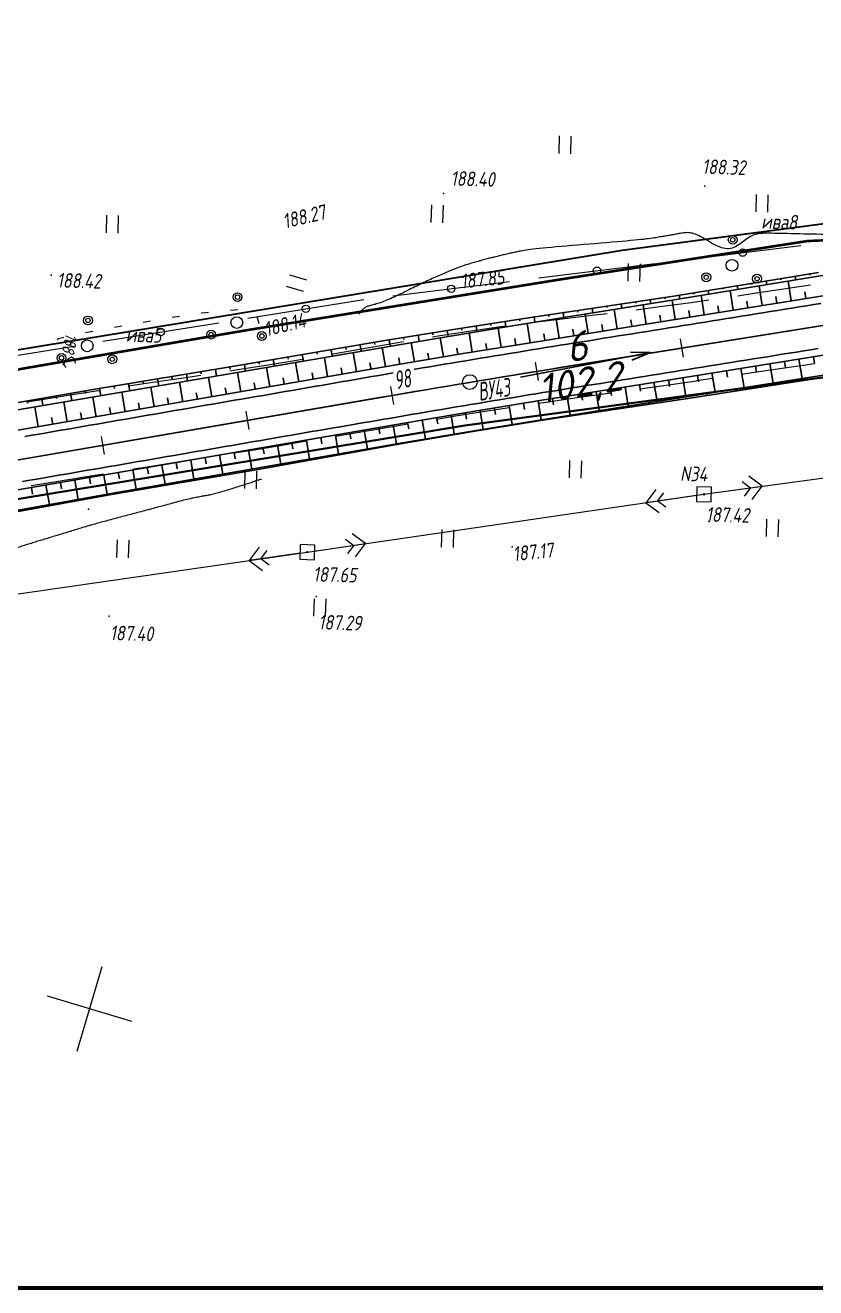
# Paper-space layout 'Лист2' of a CAD drawing. Header units: millimetres. Extents: x -640 to 409, y -3 to 287.
# Drawn here: x 6.8 to 114.5, y 0.9 to 173 of the extents above; entities that cross this region are included whole.
import ezdxf

# ---------------------------------------------------------------- set-up
doc = ezdxf.new("R2010")
doc.units = ezdxf.units.MM
doc.linetypes.add('CONTI', pattern=[0])
for name, color, linetype, lineweight in [('10', 1, 'Continuous', 35), ('КОПИЯ_ОСЬ_13_ОТКОСЫ', 7, 'Continuous', 30), ('КОПИЯ_ОСЬ_ГРАНИЦЫ_ПОЛОС', 7, 'Continuous', 30), ('ОСЬ_ВЕРХ_ПОКРЫТИЯ_ГРАНИЦЫ_ПОЛОС', 7, 'Continuous', 30), ('ОСЬ_ВЕРХ_ПОКРЫТИЯ_ОСЬ', 1, 'Continuous', 30), ('Уклоны ПЧ', 5, 'Continuous', 30)]:
    doc.layers.add(name, color=color, linetype=linetype, lineweight=lineweight)
for name, color, linetype in [('_Оформление', 7, 'Continuous'), ('_Ростелеком', 6, 'Continuous'), ('GOR_BDEFAULT', 212, 'CONTI'), ('NAD_MDEFAULT', 7, 'CONTI'), ('PI_OTDEFAULT', 172, 'CONTI'), ('PI_TTDEFAULT', 5, 'CONTI'), ('PLN_O', 7, 'CONTI'), ('SETKR', 2, 'CONTI'), ('SIT_LDEFAULT', 7, 'CONTI'), ('USLZNDEFAULT', 7, 'CONTI'), ('ZAPSKDEFAULT', 7, 'CONTI'), ('КОПИЯ_ОСЬ_ТАНГЕНСЫ', 1, 'Continuous'), ('ОСЬ_ВЕРХ_ПОКРЫТИЯ_ПИКЕТЫ', 1, 'Continuous')]:
    doc.layers.add(name, color=color, linetype=linetype)
doc.styles.add('eskd', font='isocpeur.ttf', dxfattribs={"width": 1.2, "height": 2})
doc.styles.add('SHRFT', font='isocpeui.ttf')
doc.styles.get("Standard").update_dxf_attribs({"font": 'isocpeui.ttf'})
doc.styles.add('ГОСТ', font='isocpeur.ttf', dxfattribs={"height": 4})
doc.linetypes.add('Связь', pattern='A,12.5,[130,ltypeshp.shx,S=1,R=-30,X=0,Y=0.9],1,[130,ltypeshp.shx,S=1,R=-30,X=0,Y=0.9],1,[130,ltypeshp.shx,S=1,R=-30,X=0,Y=0.9],4.5', length=19)

# ---------------------------------------------------------------- blocks, each defined once
blk = doc.blocks.new('BL_333')
at = {"color": 0}
for p, q in [((0, -6), (0, 6)), ((-6, 0), (6, 0))]:
    blk.add_line(p, q, dxfattribs=at)
blk = doc.blocks.new('BL_2011')
at = {"color": 0}
for p, q in [((0, 0), (0, 2.4)), ((1.6, 0), (1.6, 2.4))]:
    blk.add_line(p, q, dxfattribs=at)
blk = doc.blocks.new('BL_27')
at = {"color": 0}
for p, q in [((1, 1), (-1, 1)), ((-1, 1), (-1, -1)), ((1, -1), (1, 1)), ((-1, -1), (1, -1))]:
    blk.add_line(p, q, dxfattribs=at)
blk.add_circle((0, 0), 0.1, dxfattribs=at)
blk = doc.blocks.new('BL_2009')
at = {"color": 0}
for centre, radius in [((0, 3.46), 0.6), ((0, 3.46), 0.3), ((0, 0), 0.8), ((-3.46, -1.74), 0.6), ((-3.46, -1.74), 0.3), ((3.46, -1.74), 0.6), ((3.46, -1.74), 0.3)]:
    blk.add_circle(centre, radius, dxfattribs=at)
blk = doc.blocks.new('Стрелка')
at = {"layer": 'Уклоны ПЧ', "ltscale": 2}
for points in [[(-0.02, -0.05), (-0.02, 17.97)], [(-0.02, -0.05), (-0.58, 2.62)], [(-0.02, -0.05), (0.53, 2.62)]]:
    blk.add_lwpolyline(points, dxfattribs=at)

psp = doc.layouts.new('Лист2')

# ---------------------------------------------------------------- linework, layer by layer
at = {"layer": '10'}
for points in [[(155.76, 141.34), (141.62, 139.09), (140.47, 149.17), (88.15, 142.24), (-26.82, 123.3), (-26.31, 113.57), (-97.37, 100.2), (-188.74, 82.9), (-234.81, 79.09), (-245.24, 79.44), (-320.53, 81.96), (-435.81, 101.08), (-493.52, 115.13), (-570.05, 134.4), (-567.93, 143.52), (-601.29, 151.53)], [(371.94, 152.68), (354.49, 145.52), (316.18, 140.56), (226.25, 130.69), (227.73, 141.12), (141.49, 128.43), (141.49, 128.43), (66.75, 118.43), (-0.41, 107.37), (-16.93, 104.65), (-86.02, 91.65), (-95.42, 89.88), (-95.64, 79.6), (-176.45, 63.92), (-224.96, 59.06)], [(-224.96, 59.06), (-176.45, 63.92), (-95.64, 79.6), (-95.42, 89.88), (-86.02, 91.65), (-16.93, 104.65), (-0.41, 107.37), (66.75, 118.43), (141.49, 128.43), (141.49, 128.43), (227.73, 141.12), (226.25, 130.69), (316.18, 140.56), (354.49, 145.52), (371.94, 152.68)]]:
    psp.add_lwpolyline(points, dxfattribs=at)
at = {"layer": '_Оформление', "lineweight": 70, "ltscale": 200}
psp.add_lwpolyline([(409.22, 286.78), (-640.2, 286.78), (-640.2, 0.9), (409.22, 0.9)], close=True, dxfattribs=at)
at = {"layer": '_Ростелеком', "color": 5, "linetype": 'Связь', "const_width": 0.35}
psp.add_lwpolyline([(369.28, 169.92), (338.94, 166.14), (290.1, 162.97), (280.18, 163.14), (237.61, 160.6), (219.46, 158.27), (206.58, 155.84), (169.28, 149.45), (141.02, 144.7), (113.41, 143.55), (79.64, 138.3), (36.73, 131.35), (6.2, 126.11), (-26.49, 116.96), (-59.17, 111.21), (-94.25, 104.98), (-124.45, 99.76), (-157.41, 93.63), (-184.06, 88.92), (-239.6, 82.61)], dxfattribs=at)
at = {"layer": 'GOR_BDEFAULT', "color": 212, "elevation": 188, "flags": 128}
for points in [[(133.48, 148.3), (133.03, 148.01), (132.61, 147.75), (132.26, 147.52), (131.95, 147.32), (131.66, 147.14), (131.42, 147), (131.22, 146.87), (131.04, 146.76), (130.88, 146.66), (130.75, 146.59), (130.63, 146.52), (130.53, 146.47), (130.45, 146.42), (130.36, 146.37), (130.27, 146.34), (130.2, 146.29), (130.11, 146.25), (130.04, 146.2), (129.95, 146.16), (129.86, 146.11), (129.78, 146.08), (129.69, 146.03), (129.62, 145.99), (129.53, 145.94), (129.43, 145.9), (129.35, 145.86), (129.26, 145.81), (129.18, 145.76), (129.09, 145.72), (128.99, 145.67), (128.91, 145.63), (128.81, 145.59), (128.72, 145.54), (128.63, 145.49), (128.53, 145.45), (128.43, 145.4), (128.34, 145.36), (128.25, 145.31), (128.15, 145.27), (128.04, 145.22), (127.95, 145.17), (127.85, 145.13), (127.75, 145.07), (127.64, 145.03), (127.55, 144.99), (127.44, 144.94), (127.33, 144.9), (127.23, 144.84), (127.13, 144.8), (127.02, 144.75), (126.9, 144.71), (126.79, 144.67), (126.69, 144.62), (126.57, 144.58), (126.45, 144.54), (126.34, 144.51), (126.22, 144.47), (126.1, 144.45), (125.98, 144.41), (125.85, 144.39), (125.73, 144.37), (125.6, 144.35), (125.47, 144.33), (125.34, 144.32), (125.21, 144.31), (125.08, 144.29), (124.94, 144.29), (124.8, 144.28), (124.66, 144.28), (124.53, 144.28), (124.39, 144.27), (124.24, 144.27), (124.1, 144.27), (123.95, 144.27), (123.81, 144.28), (123.66, 144.28), (123.52, 144.28), (123.36, 144.28), (123.21, 144.28), (123.06, 144.28), (122.91, 144.28), (122.76, 144.29), (122.6, 144.29), (122.45, 144.3), (122.29, 144.29), (122.13, 144.29), (121.98, 144.3), (121.82, 144.3), (121.67, 144.31), (121.51, 144.31), (121.35, 144.31), (121.19, 144.31), (121.03, 144.32), (120.85, 144.32), (120.66, 144.34), (120.46, 144.33), (120.26, 144.34), (120.03, 144.35), (119.78, 144.35), (119.51, 144.36), (119.22, 144.37), (118.89, 144.37), (118.55, 144.38), (118.17, 144.39), (117.74, 144.4), (117.3, 144.41), (116.81, 144.42), (116.3, 144.44), (115.76, 144.45), (115.21, 144.46), (114.64, 144.47), (114.07, 144.48), (113.49, 144.5), (112.92, 144.5), (112.34, 144.52), (111.79, 144.53), (111.24, 144.54), (110.71, 144.56), (110.22, 144.57), (109.75, 144.58), (109.31, 144.59), (108.91, 144.59), (108.53, 144.6), (108.18, 144.6), (107.86, 144.6), (107.56, 144.6), (107.29, 144.57), (107.03, 144.56), (106.78, 144.53), (106.55, 144.49), (106.34, 144.44), (106.13, 144.38), (105.93, 144.3), (105.74, 144.21), (105.55, 144.11), (105.36, 143.99), (105.17, 143.87), (104.98, 143.73), (104.79, 143.59), (104.6, 143.43), (104.4, 143.3), (104.21, 143.14), (104, 143.01), (103.8, 142.88), (103.59, 142.76), (103.38, 142.66), (103.15, 142.58), (102.93, 142.52), (102.7, 142.49), (102.46, 142.49), (102.2, 142.51), (101.95, 142.56), (101.69, 142.64), (101.43, 142.74), (101.15, 142.86), (100.89, 142.99), (100.62, 143.13), (100.34, 143.28), (100.07, 143.44), (99.81, 143.6), (99.55, 143.75), (99.29, 143.91), (99.04, 144.05), (98.8, 144.18), (98.56, 144.3), (98.34, 144.4), (98.14, 144.48), (97.94, 144.54), (97.75, 144.6), (97.56, 144.63), (97.38, 144.66), (97.21, 144.68), (97.03, 144.69), (96.87, 144.68), (96.7, 144.67), (96.55, 144.65), (96.39, 144.64), (96.24, 144.61), (96.08, 144.58), (95.93, 144.56), (95.77, 144.53), (95.62, 144.5), (95.47, 144.48), (95.3, 144.44), (95.14, 144.41), (94.98, 144.39), (94.83, 144.36), (94.66, 144.33), (94.5, 144.3), (94.33, 144.27), (94.17, 144.25), (93.99, 144.22), (93.82, 144.18), (93.65, 144.16), (93.48, 144.13), (93.31, 144.1), (93.13, 144.06), (92.94, 144.04), (92.75, 144), (92.53, 143.97), (92.3, 143.94), (92.04, 143.9), (91.76, 143.87), (91.44, 143.83), (91.1, 143.78), (90.72, 143.74), (90.3, 143.7), (89.83, 143.65), (89.32, 143.6), (88.75, 143.55), (88.13, 143.5), (87.47, 143.44), (86.77, 143.38), (86.03, 143.32), (85.27, 143.25), (84.49, 143.18), (83.7, 143.13), (82.91, 143.06), (82.13, 142.99), (81.35, 142.93), (80.6, 142.86), (79.87, 142.81), (79.17, 142.74), (78.53, 142.69), (77.92, 142.63), (77.38, 142.58), (76.89, 142.53), (76.44, 142.47), (76.04, 142.43), (75.69, 142.39), (75.36, 142.35), (75.08, 142.31), (74.82, 142.27), (74.59, 142.23), (74.38, 142.19), (74.19, 142.15), (74.01, 142.12), (73.85, 142.09), (73.7, 142.05), (73.54, 142.01), (73.39, 141.99), (73.23, 141.95), (73.07, 141.91), (72.91, 141.88), (72.76, 141.84), (72.59, 141.8), (72.43, 141.77), (72.27, 141.72), (72.11, 141.69), (71.95, 141.65), (71.78, 141.61), (71.62, 141.57), (71.45, 141.53), (71.29, 141.49), (71.13, 141.45), (70.96, 141.4), (70.79, 141.37), (70.62, 141.33), (70.45, 141.28), (70.28, 141.24), (70.1, 141.2), (69.93, 141.16), (69.77, 141.11), (69.59, 141.06), (69.41, 141.02), (69.24, 140.98), (69.06, 140.93), (68.89, 140.87), (68.71, 140.83), (68.54, 140.78), (68.36, 140.73), (68.18, 140.68), (68, 140.63), (67.82, 140.58), (67.64, 140.52), (67.45, 140.47), (67.27, 140.41), (67.09, 140.36), (66.9, 140.3), (66.72, 140.24), (66.53, 140.18), (66.35, 140.11), (66.16, 140.05), (65.96, 139.98), (65.78, 139.91), (65.59, 139.84), (65.39, 139.77), (65.2, 139.69), (65, 139.61), (64.8, 139.53), (64.61, 139.45), (64.41, 139.37), (64.2, 139.28), (64, 139.19), (63.79, 139.1), (63.58, 139.01), (63.37, 138.92), (63.16, 138.82), (62.95, 138.73), (62.73, 138.63), (62.51, 138.52), (62.29, 138.43), (62.07, 138.32), (61.84, 138.21), (61.61, 138.11), (61.38, 138), (61.15, 137.89), (60.91, 137.77), (60.67, 137.66), (60.43, 137.54), (60.18, 137.42), (59.94, 137.31), (59.69, 137.19), (59.44, 137.06), (59.18, 136.93), (58.93, 136.81), (58.66, 136.68), (58.4, 136.55), (58.13, 136.42), (57.87, 136.29), (57.61, 136.17), (57.35, 136.05), (57.1, 135.92), (56.84, 135.8), (56.59, 135.69), (56.35, 135.58), (56.11, 135.48), (55.88, 135.39), (55.66, 135.3), (55.45, 135.21), (55.24, 135.14), (55.04, 135.08), (54.85, 135.02), (54.67, 134.97), (54.51, 134.92), (54.34, 134.88), (54.2, 134.84), (54.05, 134.8), (53.9, 134.77), (53.78, 134.72), (53.65, 134.69), (53.53, 134.65), (53.42, 134.61), (53.31, 134.57), (53.21, 134.51), (53.12, 134.46), (53.03, 134.4), (52.95, 134.34), (52.87, 134.27), (52.8, 134.21), (52.73, 134.13), (52.67, 134.07), (52.61, 134), (52.56, 133.93), (52.51, 133.87), (52.47, 133.8), (52.43, 133.73), (52.39, 133.67), (52.35, 133.62), (52.33, 133.58)], [(13.1, 127.7), (13.03, 127.68), (12.96, 127.65), (12.87, 127.6), (12.79, 127.54), (12.71, 127.47), (12.62, 127.4), (12.53, 127.31), (12.44, 127.22), (12.36, 127.13), (12.28, 127.04), (12.2, 126.95), (12.13, 126.86), (12.05, 126.77), (12, 126.69), (11.93, 126.62)], [(13.1, 127.7), (13.03, 127.68), (12.96, 127.65), (12.87, 127.6), (12.79, 127.54), (12.71, 127.47), (12.62, 127.4), (12.53, 127.31), (12.44, 127.22), (12.36, 127.13), (12.28, 127.04), (12.2, 126.95), (12.13, 126.86), (12.05, 126.77), (12, 126.69), (11.93, 126.62)], [(13.7, 126.92), (13.69, 126.97), (13.66, 127.04), (13.64, 127.11), (13.61, 127.18), (13.59, 127.25), (13.55, 127.34), (13.52, 127.4), (13.49, 127.47), (13.45, 127.54), (13.4, 127.58), (13.35, 127.63), (13.3, 127.66), (13.23, 127.69), (13.17, 127.7), (13.1, 127.7)], [(39.02, 111.09), (38.04, 110.76), (37.9, 110.71), (37.76, 110.66), (37.6, 110.61), (37.43, 110.55), (37.25, 110.5), (37.07, 110.44), (36.87, 110.38), (36.68, 110.32), (36.48, 110.25), (36.27, 110.19), (36.06, 110.13), (35.85, 110.06), (35.64, 109.99), (35.42, 109.93), (35.21, 109.86), (35, 109.79), (34.79, 109.73), (34.58, 109.66), (34.37, 109.59), (34.17, 109.53), (33.96, 109.48), (33.77, 109.41), (33.56, 109.36), (33.37, 109.3), (33.17, 109.24), (32.99, 109.19), (32.8, 109.14), (32.62, 109.09), (32.44, 109.04), (32.27, 109), (32.1, 108.97), (31.93, 108.93), (31.77, 108.9), (31.6, 108.87), (31.45, 108.84), (31.28, 108.81), (31.12, 108.78), (30.95, 108.76), (30.79, 108.73), (30.62, 108.7), (30.46, 108.66), (30.28, 108.63), (30.09, 108.61), (29.92, 108.56), (29.71, 108.52), (29.52, 108.49), (29.31, 108.43), (29.1, 108.38), (28.88, 108.33), (28.65, 108.27), (28.42, 108.22), (28.19, 108.15), (27.95, 108.1), (27.71, 108.03), (27.46, 107.97), (27.21, 107.9), (26.97, 107.83), (26.72, 107.76), (26.48, 107.7), (26.22, 107.63), (25.99, 107.56), (25.74, 107.5), (25.49, 107.43), (25.25, 107.37), (25, 107.31), (24.76, 107.24), (24.52, 107.18), (24.27, 107.1), (24.04, 107.04), (23.8, 106.98), (23.56, 106.92), (23.32, 106.86), (23.08, 106.79), (22.86, 106.72), (22.62, 106.66), (22.38, 106.6), (22.15, 106.54), (21.91, 106.47), (21.68, 106.42), (21.45, 106.35), (21.22, 106.29), (20.99, 106.23), (20.76, 106.17), (20.53, 106.11), (20.31, 106.04), (20.08, 105.99), (19.85, 105.93), (19.63, 105.87), (19.4, 105.81), (19.17, 105.74), (18.95, 105.69), (18.73, 105.63), (18.5, 105.57), (18.29, 105.51), (18.06, 105.45), (17.85, 105.39), (17.62, 105.34), (17.41, 105.28), (17.19, 105.22), (16.97, 105.16), (16.75, 105.1), (16.54, 105.04), (16.32, 104.98), (16.11, 104.91), (15.89, 104.85), (15.69, 104.79), (15.47, 104.73), (15.26, 104.68), (15.05, 104.61), (14.84, 104.55), (14.64, 104.49), (14.43, 104.42), (14.22, 104.36), (14.01, 104.3), (13.81, 104.23), (13.6, 104.17), (13.4, 104.11), (13.2, 104.05), (12.99, 103.98), (12.8, 103.92), (12.59, 103.86), (12.4, 103.8), (12.19, 103.74), (11.99, 103.68), (11.8, 103.62), (11.6, 103.55), (11.41, 103.5), (11.21, 103.44), (11.02, 103.38), (10.82, 103.32), (10.63, 103.26), (10.43, 103.2), (10.24, 103.15), (10.05, 103.09), (9.86, 103.03), (9.68, 102.97), (9.48, 102.91), (9.3, 102.85), (9.11, 102.79), (8.93, 102.74), (8.74, 102.69), (8.55, 102.63), (8.37, 102.58), (8.18, 102.52), (8, 102.46), (7.83, 102.4), (7.64, 102.34), (7.46, 102.29), (7.28, 102.24), (7.1, 102.18), (6.92, 102.13), (6.75, 102.07), (6.56, 102.02), (6.37, 101.95), (6.18, 101.88), (5.97, 101.81), (5.76, 101.73), (5.52, 101.64), (5.28, 101.53), (5.02, 101.41), (4.74, 101.29), (4.45, 101.15), (4.13, 100.98), (3.78, 100.8), (3.41, 100.6), (3, 100.38), (2.57, 100.15), (2.13, 99.89), (1.67, 99.63), (1.19, 99.35), (0.7, 99.07), (0.2, 98.79), (-0.3, 98.51), (-0.8, 98.23), (-1.3, 97.96), (-1.8, 97.7), (-2.28, 97.44), (-2.76, 97.21), (-3.21, 97), (-3.64, 96.79), (-4.05, 96.62), (-4.44, 96.48), (-4.81, 96.35), (-5.15, 96.24), (-5.47, 96.15), (-5.78, 96.07), (-6.07, 96.01), (-6.33, 95.97), (-6.58, 95.93), (-6.82, 95.89), (-7.04, 95.88), (-7.24, 95.85), (-7.43, 95.84), (-7.61, 95.83), (-7.77, 95.81), (-7.93, 95.8), (-8.07, 95.79), (-8.21, 95.76), (-8.33, 95.75), (-8.44, 95.73), (-8.56, 95.71), (-8.66, 95.69), (-8.76, 95.67), (-8.84, 95.64), (-8.93, 95.61), (-9.01, 95.6), (-9.08, 95.57), (-9.16, 95.55), (-9.23, 95.53), (-9.3, 95.5), (-10.24, 95.17), (-11.04, 94.87), (-11.73, 94.59), (-12.31, 94.34), (-13.2, 93.65), (-13.31, 93.54), (-13.43, 93.42), (-13.57, 93.28), (-13.7, 93.14), (-13.84, 93), (-13.99, 92.84), (-14.14, 92.69), (-14.29, 92.54), (-14.44, 92.37), (-14.59, 92.22), (-14.74, 92.07), (-14.89, 91.92), (-15.04, 91.78), (-15.18, 91.65), (-15.32, 91.52), (-15.45, 91.41), (-15.58, 91.3), (-15.72, 91.2), (-15.87, 91.1), (-16.03, 91), (-16.23, 90.9), (-16.45, 90.8), (-16.7, 90.69), (-17, 90.56), (-17.35, 90.43), (-17.75, 90.28), (-18.21, 90.12), (-18.75, 89.93), (-19.35, 89.71), (-20.03, 89.48)]]:
    psp.add_lwpolyline(points, dxfattribs=at)
at = {"layer": 'PI_TTDEFAULT', "color": 5}
for p in [(63.83, 150.05, 188.4), (99.41, 151.03, 188.32), (10.37, 138.92, 188.42), (66.56, 136.26, 187.85), (12.34, 126.41, 187.99), (15.45, 107, 188.1), (99.95, 105.31, 187.23), (73.19, 101.89, 187.17), (45.27, 101.15, 187.65), (46.48, 95.12, 187.29), (18.29, 92.42, 187.4)]:
    psp.add_point(p, dxfattribs=at)
at = {"layer": 'PLN_O'}
for p, q in [((96.64, 140.99), (112.52, 142.95)), ((76.79, 138.53), (92.67, 140.5)), ((56.94, 136.06), (72.82, 138.03)), ((37.17, 133.05), (52.64, 135.54)), ((52.64, 135.54), (52.98, 135.58)), ((17.42, 129.88), (33.21, 132.42)), ((-2.32, 126.7), (13.47, 129.24))]:
    psp.add_line(p, q, dxfattribs=at)
for centre in [(104.58, 141.97), (84.73, 139.51), (64.88, 137.05), (45.07, 134.32), (25.32, 131.15)]:
    psp.add_circle(centre, 0.5, dxfattribs=at)
at = {"layer": 'SIT_LDEFAULT', "color": 7}
for p, q in [((106.44, 136.43), (103.94, 136.05)), ((111.07, 137.13), (106.45, 136.45)), ((113.83, 137.55), (111.07, 137.13)), ((93.3, 134.56), (90.07, 134.15)), ((97.56, 135.14), (93.3, 134.56)), ((99.99, 135.48), (97.56, 135.14)), ((22.93, 132.51), (23.9, 132.68)), ((23.9, 132.68), (23.92, 132.68)), ((26.87, 133.18), (27.85, 133.33)), ((30.83, 133.75), (31.45, 133.83)), ((31.45, 133.82), (31.82, 133.85)), ((34.82, 134.14), (35.82, 134.2)), ((38.37, 133.29), (38.38, 133.24)), ((38.4, 133.25), (38.61, 132.52)), ((38.61, 132.52), (38.64, 132.33)), ((79.99, 132.91), (76.17, 132.43)), ((84.45, 133.45), (79.99, 132.92)), ((86.1, 133.65), (84.45, 133.44)), ((15.06, 131.07), (16.05, 131.26)), ((19, 131.81), (19.98, 131.99)), ((67.29, 131.24), (63.37, 130.63)), ((71.33, 131.81), (67.29, 131.24)), ((72.21, 131.93), (71.34, 131.82)), ((11.23, 130.08), (11.35, 130.24)), ((11.34, 130.25), (12.12, 130.45)), ((55.53, 129.32), (51.61, 128.63)), ((58.37, 129.8), (55.53, 129.32)), ((63.37, 130.63), (62.33, 130.46)), ((44.58, 127.4), (43.8, 127.27)), ((51.61, 128.63), (48.53, 128.09)), ((11.97, 127.09), (11.87, 127.3)), ((12.23, 126.59), (11.97, 127.09)), ((12.34, 126.41), (12.23, 126.59)), ((36.09, 126.04), (34.7, 125.83)), ((39.94, 126.64), (36.09, 126.04)), ((43.81, 127.28), (39.94, 126.63)), ((104.46, 125.41), (105.84, 125.62)), ((105.84, 125.62), (109.66, 126.17)), ((109.66, 126.17), (113.45, 126.72)), ((113.44, 126.71), (114.36, 126.85)), ((24.52, 124.31), (20.86, 123.77)), ((28.38, 124.88), (24.52, 124.31)), ((30.75, 125.23), (28.38, 124.88)), ((90.61, 123.41), (94.48, 123.95)), ((94.48, 123.96), (98.3, 124.51)), ((98.31, 124.52), (100.5, 124.84)), ((12.95, 122.54), (9.1, 121.91)), ((16.8, 123.14), (12.95, 122.54)), ((16.91, 123.16), (16.8, 123.14)), ((77.75, 121.59), (82.02, 122.21)), ((82.02, 122.21), (86.28, 122.81)), ((86.28, 122.81), (86.65, 122.86)), ((9.1, 121.91), (7.04, 121.58)), ((69.48, 120.35), (72.79, 120.86)), ((76.75, 121.44), (77.75, 121.59)), ((62.92, 119.29), (65.47, 119.71)), ((65.47, 119.72), (69.48, 120.35)), ((49.11, 116.95), (49.4, 117)), ((49.4, 117), (53.39, 117.68)), ((53.39, 117.68), (57.41, 118.36)), ((57.41, 118.37), (58.97, 118.63)), ((37.74, 115.07), (41.59, 115.7)), ((41.59, 115.7), (45.16, 116.3)), ((99.31, 109.03), (149.82, 115.97)), ((26.2, 113.23), (30.05, 113.85)), ((30.05, 113.85), (31.34, 114.06)), ((35.3, 114.68), (37.74, 115.07)), ((14.66, 111.38), (17.51, 111.84)), ((21.47, 112.48), (22.36, 112.62)), ((22.36, 112.61), (26.2, 113.23)), ((7.66, 110.24), (10.8, 110.74)), ((10.8, 110.75), (14.66, 111.38)), ((100.3, 109.17), (107.23, 110.13)), ((104.52, 110.76), (105.65, 109.9)), ((107.23, 110.13), (105.43, 111.49)), ((105.87, 108.32), (107.23, 110.13)), ((45.27, 101.15), (99.31, 109.03)), ((92.74, 109.7), (91.39, 107.88)), ((98.31, 108.89), (91.39, 107.88)), ((92.97, 108.11), (93.82, 109.24)), ((105.65, 109.9), (104.79, 108.78)), ((91.39, 107.88), (93.21, 106.53)), ((94.11, 107.26), (92.97, 108.11)), ((53.19, 102.31), (51.37, 103.66)), ((38.71, 101.82), (37.35, 100.02)), ((46.26, 101.3), (53.19, 102.31)), ((50.47, 102.92), (51.6, 102.07)), ((51.6, 102.07), (50.76, 100.95)), ((51.83, 100.49), (53.19, 102.31)), ((-10.82, 93.08), (45.27, 101.15)), ((44.28, 101.01), (37.35, 100.02)), ((37.35, 100.02), (39.16, 98.65)), ((38.93, 100.24), (39.78, 101.37)), ((40.07, 99.39), (38.93, 100.24))]:
    psp.add_line(p, q, dxfattribs=at)
at = {"layer": 'КОПИЯ_ОСЬ_13_ОТКОСЫ'}
for points in [[(-205.55, 82.22), (-201.41, 82.75), (-197.28, 83.31), (-194.32, 83.72), (-191.37, 84.15), (-188.42, 84.59), (-185.46, 85.03), (-182.02, 85.57), (-176.6, 86.42), (-170.69, 87.38), (-159.85, 89.17), (57.1, 126.61), (66.51, 128.2), (75.93, 129.74), (90.04, 132.01), (203.12, 150.14)], [(-203.04, 70.94), (-200.03, 71.34), (-197.63, 71.68), (-194.63, 72.12), (-189.4, 72.91), (-184.17, 73.73), (-179.2, 74.54), (-172.26, 75.69), (-148.07, 79.76), (-139, 81.28), (-109.43, 86.33), (-79.88, 91.53), (18.56, 109.15), (57.96, 115.99), (68.26, 117.72), (78.56, 119.41), (108.66, 124.18), (135.2, 128.36), (175.74, 134.48), (205.38, 139.01), (208.33, 139.45), (212.15, 139.96)], [(-183.91, 87.93), (-182.93, 88.07), (-178.02, 88.88), (-170.65, 90.14), (-160.32, 91.94), (-150.48, 93.72), (-141.43, 95.35), (-111.88, 100.52), (-82.3, 105.54), (36, 125.68), (58.54, 129.54), (65.61, 130.73), (72.68, 131.9), (80.22, 133.12), (95.26, 135.55), (123.19, 140.12)], [(-82.3, 105.54), (36, 125.68), (58.54, 129.54), (65.61, 130.73), (72.68, 131.9), (80.22, 133.12), (95.26, 135.55), (123.19, 140.12)], [(-82.38, 106.02), (-62.7, 109.56), (-43.02, 113.12), (-33.16, 114.8), (-23.3, 116.5), (-3.6, 119.92), (16.11, 123.3), (35.84, 126.6), (55.57, 129.93), (65.47, 131.54), (75.39, 133.1), (95.18, 136.03), (114.92, 139.27)], [(105.82, 137.77), (105.84, 137.61)], [(107.79, 138.1), (107.87, 137.61)], [(109.76, 138.42), (109.79, 138.26)], [(111.2, 135.4), (110.76, 138.09)], [(111.74, 138.74), (111.82, 138.26)], [(113.71, 139.07), (113.74, 138.91)], [(95.95, 136.16), (96.03, 135.67)], [(97.92, 136.48), (97.95, 136.32)], [(99.35, 133.5), (98.92, 136.15)], [(99.89, 136.8), (99.97, 136.32)], [(101.87, 137.13), (101.89, 136.97)], [(103.3, 134.13), (102.87, 136.79)], [(103.84, 137.45), (103.92, 136.97)], [(107.25, 134.77), (106.82, 137.44)], [(109.22, 135.08), (109.08, 135.97)], [(113.17, 135.72), (113.03, 136.61)], [(84.08, 134.39), (84.17, 133.76)], [(86.06, 134.68), (86.09, 134.47)], [(87.5, 131.6), (87.08, 134.23)], [(88.03, 134.97), (88.12, 134.39)], [(90.01, 135.27), (90.04, 135.07)], [(91.45, 132.23), (91.03, 134.86)], [(91.99, 135.56), (92.07, 135.03)], [(93.97, 135.85), (94, 135.68)], [(95.4, 132.87), (94.97, 135.5)], [(101.32, 133.82), (101.18, 134.7)], [(105.27, 134.45), (105.13, 135.34)], [(72.21, 132.61), (72.33, 131.84)], [(74.19, 132.92), (74.23, 132.66)], [(76.16, 133.22), (76.27, 132.48)], [(78.14, 133.51), (78.18, 133.27)], [(79.6, 130.33), (79.18, 132.95)], [(80.12, 133.8), (80.22, 133.12)], [(82.1, 134.1), (82.13, 133.87)], [(83.55, 130.97), (83.13, 133.59)], [(89.47, 131.92), (89.33, 132.79)], [(93.42, 132.55), (93.28, 133.43)], [(97.37, 133.18), (97.23, 134.06)], [(-202.47, 74.25), (-198.28, 74.83), (-194.1, 75.43), (-190.62, 75.96), (-187.15, 76.49), (-183.18, 77.12), (-179.02, 77.8), (-174.77, 78.5), (-166.37, 79.93), (58.46, 118.72), (67.83, 120.31), (77.21, 121.85), (91.31, 124.11), (134.77, 131.08)], [(62.34, 131.04), (62.38, 130.76)], [(64.31, 131.35), (64.44, 130.54)], [(66.28, 131.67), (66.33, 131.4)], [(67.75, 128.4), (67.32, 131.02)], [(68.26, 131.98), (68.38, 131.19)], [(70.24, 132.3), (70.28, 132.03)], [(71.7, 129.05), (71.27, 131.67)], [(75.65, 129.7), (75.23, 132.31)], [(77.62, 130.02), (77.48, 130.89)], [(81.57, 130.65), (81.43, 131.52)], [(85.52, 131.28), (85.38, 132.16)], [(50.5, 129.07), (50.55, 128.78)], [(52.47, 129.41), (52.62, 128.53)], [(54.44, 129.74), (54.49, 129.45)], [(56.41, 130.07), (56.56, 129.2)], [(58.39, 130.39), (58.43, 130.11)], [(59.87, 127.08), (59.42, 129.69)], [(60.36, 130.72), (60.5, 129.88)], [(63.81, 127.75), (63.37, 130.36)], [(69.73, 128.73), (69.58, 129.6)], [(73.68, 129.38), (73.53, 130.25)], [(-203.04, 70.94), (-200.03, 71.34), (-197.63, 71.68), (-194.63, 72.12), (-189.4, 72.91), (-184.17, 73.73), (-179.2, 74.54), (-172.26, 75.69), (-148.07, 79.76), (-139, 81.28), (-109.43, 86.33), (-79.88, 91.53), (18.56, 109.15), (57.96, 115.99), (68.26, 117.72), (78.56, 119.41), (108.66, 124.18), (135.2, 128.36)], [(40.64, 127.41), (40.79, 126.5)], [(42.61, 127.74), (42.66, 127.44)], [(44.58, 128.07), (44.73, 127.18)], [(46.55, 128.41), (46.6, 128.11)], [(48.04, 125.04), (47.59, 127.67)], [(48.52, 128.74), (48.67, 127.85)], [(51.98, 125.72), (51.53, 128.34)], [(55.92, 126.4), (55.47, 129.02)], [(57.89, 126.74), (57.74, 127.61)], [(61.84, 127.41), (61.69, 128.28)], [(65.78, 128.08), (65.64, 128.95)], [(112.24, 127.47), (112.67, 124.81)], [(114.22, 127.78), (114.36, 126.9)], [(-79.82, 91.14), (-60.14, 94.74), (-40.43, 98.12), (-30.6, 99.97), (-10.93, 103.62), (-1.1, 105.42), (18.58, 109.02), (38.29, 112.38), (57.97, 115.91), (67.8, 117.57), (77.64, 119.18), (97.41, 122.13), (125.38, 126.48)], [(30.77, 125.75), (30.83, 125.44)], [(32.75, 126.08), (32.9, 125.15)], [(34.72, 126.41), (34.77, 126.1)], [(36.21, 123), (35.76, 125.64)], [(36.69, 126.74), (36.85, 125.83)], [(38.66, 127.07), (38.72, 126.77)], [(40.16, 123.68), (39.7, 126.32)], [(44.1, 124.36), (43.64, 126.99)], [(50.01, 125.38), (49.86, 126.26)], [(53.95, 126.06), (53.8, 126.94)], [(102.37, 125.88), (102.51, 125.01)], [(104.34, 126.2), (104.77, 123.56)], [(106.32, 126.52), (106.46, 125.64)], [(108.29, 126.83), (108.72, 124.19)], [(110.27, 127.15), (110.41, 126.27)], [(20.91, 124.1), (21.07, 123.14)], [(22.88, 124.43), (22.94, 124.11)], [(24.86, 124.76), (25.02, 123.81)], [(26.83, 125.09), (26.88, 124.77)], [(28.33, 121.64), (27.87, 124.3)], [(28.8, 125.42), (28.96, 124.48)], [(32.27, 122.32), (31.82, 124.97)], [(38.18, 123.34), (38.03, 124.22)], [(42.13, 124.02), (41.98, 124.9)], [(46.07, 124.7), (45.92, 125.58)], [(90.52, 123.98), (90.66, 123.11)], [(92.49, 124.3), (92.91, 121.68)], [(94.47, 124.62), (94.61, 123.74)], [(96.44, 124.93), (96.86, 122.31)], [(98.42, 125.25), (98.56, 124.38)], [(100.39, 125.57), (100.82, 122.94)], [(107.68, 123.73), (107.64, 124.02)], [(109.66, 124.03), (109.64, 124.13)], [(111.64, 124.34), (111.59, 124.64)], [(113.61, 124.65), (113.6, 124.75)], [(11.05, 122.43), (11.11, 122.11)], [(13.02, 122.77), (13.19, 121.8)], [(14.99, 123.11), (15.05, 122.78)], [(16.51, 119.6), (16.04, 122.28)], [(16.97, 123.44), (17.13, 122.47)], [(18.94, 123.77), (18.99, 123.45)], [(20.45, 120.28), (19.99, 122.95)], [(24.39, 120.96), (23.93, 123.63)], [(26.36, 121.3), (26.21, 122.19)], [(30.3, 121.98), (30.15, 122.87)], [(34.24, 122.66), (34.09, 123.54)], [(80.65, 122.4), (81.06, 119.8)], [(82.62, 122.71), (82.76, 121.85)], [(84.6, 123.03), (85.01, 120.43)], [(86.57, 123.35), (86.71, 122.48)], [(88.55, 123.67), (88.96, 121.06)], [(97.8, 122.19), (97.79, 122.27)], [(99.78, 122.5), (99.74, 122.77)], [(101.75, 122.8), (101.74, 122.89)], [(103.73, 123.11), (103.69, 123.39)], [(105.71, 123.42), (105.69, 123.51)], [(7.11, 121.76), (7.16, 121.44)], [(8.62, 118.24), (8.16, 120.94)], [(9.08, 122.09), (9.25, 121.13)], [(12.56, 118.92), (12.1, 121.61)], [(18.48, 119.94), (18.32, 120.84)], [(22.42, 120.62), (22.26, 121.51)], [(68.8, 120.47), (69.23, 117.88)], [(70.78, 120.79), (70.92, 119.93)], [(72.75, 121.12), (73.17, 118.53)], [(74.72, 121.44), (74.86, 120.58)], [(76.7, 121.76), (77.12, 119.17)], [(78.67, 122.08), (78.81, 121.22)], [(85.93, 120.42), (85.93, 120.46)], [(87.91, 120.71), (87.89, 120.89)], [(89.89, 121.01), (89.88, 121.07)], [(91.87, 121.3), (91.84, 121.51)], [(93.85, 121.6), (93.84, 121.67)], [(95.82, 121.89), (95.79, 122.14)], [(10.59, 118.58), (10.44, 119.48)], [(14.53, 119.26), (14.38, 120.16)], [(58.94, 118.81), (59.09, 117.95)], [(60.91, 119.14), (61.35, 116.56)], [(62.88, 119.48), (63.03, 118.62)], [(64.86, 119.81), (65.29, 117.23)], [(66.83, 120.14), (66.97, 119.28)], [(76.04, 118.93), (76.03, 119)], [(78.02, 119.24), (78.02, 119.26)], [(80, 119.54), (79.98, 119.63)], [(81.98, 119.83), (81.97, 119.86)], [(83.95, 120.12), (83.93, 120.26)], [(49.09, 117.11), (49.53, 114.52)], [(51.06, 117.45), (51.21, 116.59)], [(53.03, 117.79), (53.47, 115.21)], [(55, 118.13), (55.15, 117.27)], [(56.97, 118.47), (57.41, 115.89)], [(64.21, 116.97), (64.19, 117.04)], [(66.18, 117.3), (66.17, 117.33)], [(68.15, 117.63), (68.14, 117.7)], [(70.12, 117.96), (70.12, 117.98)], [(72.1, 118.28), (72.09, 118.35)], [(74.07, 118.61), (74.07, 118.63)], [(39.23, 115.41), (39.38, 114.54)], [(41.2, 115.75), (41.65, 113.16)], [(43.17, 116.09), (43.32, 115.22)], [(45.15, 116.43), (45.59, 113.84)], [(47.12, 116.77), (47.26, 115.9)], [(54.35, 115.26), (54.35, 115.3)], [(56.32, 115.62), (56.31, 115.7)], [(58.29, 115.97), (58.29, 115.99)], [(60.26, 116.3), (60.25, 116.38)], [(62.23, 116.64), (62.23, 116.66)], [(29.38, 113.71), (29.83, 111.1)], [(31.35, 114.05), (31.5, 113.18)], [(33.32, 114.39), (33.77, 111.79)], [(35.29, 114.73), (35.44, 113.86)], [(37.26, 115.07), (37.71, 112.47)], [(44.51, 113.5), (44.48, 113.65)], [(46.48, 113.85), (46.47, 113.9)], [(48.45, 114.21), (48.42, 114.33)], [(50.41, 114.56), (50.41, 114.6)], [(52.38, 114.91), (52.36, 115.01)], [(19.52, 112), (19.67, 111.13)], [(21.49, 112.35), (21.94, 109.74)], [(23.47, 112.69), (23.62, 111.82)], [(25.44, 113.02), (25.89, 110.42)], [(27.41, 113.37), (27.56, 112.5)], [(36.63, 112.1), (36.6, 112.28)], [(38.6, 112.44), (38.59, 112.5)], [(40.57, 112.79), (40.54, 112.96)], [(42.54, 113.15), (42.53, 113.2)], [(9.67, 110.3), (10.13, 107.64)], [(11.64, 110.64), (11.79, 109.76)], [(13.61, 110.98), (14.07, 108.34)], [(15.58, 111.32), (15.73, 110.44)], [(17.55, 111.66), (18, 109.05)], [(24.8, 110.08), (24.78, 110.23)], [(26.78, 110.42), (26.77, 110.47)], [(28.75, 110.75), (28.72, 110.91)], [(30.72, 111.09), (30.71, 111.14)], [(32.69, 111.43), (32.66, 111.6)], [(34.66, 111.76), (34.65, 111.82)], [(7.7, 109.96), (7.85, 109.07)], [(14.95, 108.35), (14.94, 108.4)], [(16.92, 108.71), (16.9, 108.85)], [(18.89, 109.07), (18.88, 109.11)], [(20.86, 109.41), (20.84, 109.54)], [(22.83, 109.74), (22.82, 109.79)], [(7.08, 106.92), (7.07, 106.98)], [(9.05, 107.28), (9.02, 107.44)], [(11.02, 107.64), (11.01, 107.69)], [(12.99, 107.99), (12.96, 108.15)]]:
    psp.add_lwpolyline(points, dxfattribs=at)
at = {"layer": 'КОПИЯ_ОСЬ_ГРАНИЦЫ_ПОЛОС'}
for points in [[(115.24, 135.04), (114.26, 134.88), (113.27, 134.72), (112.28, 134.56), (111.3, 134.4), (110.31, 134.25), (109.32, 134.09), (108.34, 133.93), (107.35, 133.77), (106.36, 133.61), (105.38, 133.45), (104.39, 133.3), (103.4, 133.14), (102.42, 132.98), (101.43, 132.82), (100.44, 132.66), (99.46, 132.5), (98.47, 132.35), (97.48, 132.19), (96.49, 132.03), (95.51, 131.87), (94.52, 131.71), (93.53, 131.56), (92.55, 131.4), (91.56, 131.24), (90.57, 131.08), (89.59, 130.92), (88.6, 130.76), (87.61, 130.61), (86.63, 130.45), (85.64, 130.29), (84.65, 130.13), (83.67, 129.97), (82.68, 129.81), (81.69, 129.66), (80.7, 129.5), (79.72, 129.34), (78.73, 129.18), (77.74, 129.02), (76.75, 128.86), (75.77, 128.7), (74.78, 128.54), (73.79, 128.38), (72.8, 128.22), (71.81, 128.06), (70.83, 127.9), (69.84, 127.74), (68.85, 127.57), (67.86, 127.41), (66.88, 127.24), (65.89, 127.08), (64.9, 126.91), (63.92, 126.75), (62.93, 126.58), (61.94, 126.42), (60.95, 126.25), (59.97, 126.08), (59.82, 126.06)], [(56.95, 125.57), (56.02, 125.41), (55.03, 125.24), (54.05, 125.07), (53.06, 124.9), (52.08, 124.73), (51.09, 124.56), (50.11, 124.39), (49.12, 124.22), (48.14, 124.05), (47.16, 123.88), (46.17, 123.71), (45.19, 123.54), (44.2, 123.37), (43.22, 123.2), (42.23, 123.03), (41.25, 122.86), (40.26, 122.69), (39.28, 122.52), (38.29, 122.35), (37.31, 122.18), (36.32, 122.01), (35.34, 121.84), (34.35, 121.67), (33.37, 121.5), (32.38, 121.33), (31.4, 121.16), (30.41, 120.99), (29.43, 120.82), (28.44, 120.65), (27.46, 120.48), (26.47, 120.31), (25.49, 120.14), (24.5, 119.97), (23.52, 119.8), (22.53, 119.63), (21.55, 119.46), (20.56, 119.29), (19.58, 119.12), (18.59, 118.95), (17.61, 118.78), (16.62, 118.61), (15.64, 118.44), (14.65, 118.27), (13.67, 118.1), (12.68, 117.93), (11.7, 117.76), (10.71, 117.59), (9.73, 117.42), (8.74, 117.25), (7.76, 117.08), (6.77, 116.91)]]:
    psp.add_lwpolyline(points, dxfattribs=at)
at = {"layer": 'КОПИЯ_ОСЬ_ТАНГЕНСЫ'}
for p, q in [((67.41, 124.33), (224.3, 149.48)), ((-243.26, 70.72), (67.41, 124.33))]:
    psp.add_line(p, q, dxfattribs=at)
psp.add_circle((67.41, 124.33), 1, dxfattribs=at)
at = {"layer": 'ОСЬ_ВЕРХ_ПОКРЫТИЯ_ГРАНИЦЫ_ПОЛОС'}
for points in [[(-205.55, 82.22), (-201.41, 82.75), (-197.28, 83.31), (-194.32, 83.72), (-191.37, 84.15), (-188.42, 84.59), (-185.46, 85.03), (-182.02, 85.57), (-176.6, 86.42), (-170.69, 87.38), (-159.85, 89.17), (57.1, 126.61), (66.51, 128.2), (75.93, 129.74), (90.04, 132.01), (203.12, 150.14)], [(-202.47, 74.25), (-198.28, 74.83), (-194.1, 75.43), (-190.62, 75.96), (-187.15, 76.49), (-183.18, 77.12), (-179.02, 77.8), (-174.77, 78.5), (-166.37, 79.93), (58.46, 118.72), (67.83, 120.31), (77.21, 121.85), (91.31, 124.11), (134.77, 131.08)], [(114.87, 128.9), (113.88, 128.74), (112.9, 128.58), (111.91, 128.42), (110.92, 128.27), (109.93, 128.11), (108.95, 127.95), (107.96, 127.79), (106.97, 127.63), (105.99, 127.48), (105, 127.32), (104.01, 127.16), (103.03, 127), (102.04, 126.84), (101.05, 126.68), (100.06, 126.53), (99.08, 126.37), (98.09, 126.21), (97.1, 126.05), (96.12, 125.89), (95.13, 125.73), (94.14, 125.58), (93.16, 125.42), (92.17, 125.26), (91.18, 125.1), (90.2, 124.94), (89.21, 124.79), (88.22, 124.63), (87.23, 124.47), (86.25, 124.31), (85.26, 124.15), (84.27, 123.99), (83.29, 123.84), (82.3, 123.68), (81.31, 123.52), (80.33, 123.36), (79.34, 123.2), (78.35, 123.04), (77.37, 122.89), (76.38, 122.73), (75.4, 122.57), (74.41, 122.41), (73.43, 122.24), (72.44, 122.08), (71.46, 121.92), (70.47, 121.76), (69.49, 121.6), (68.5, 121.43), (67.52, 121.27), (66.54, 121.1), (65.55, 120.94), (64.57, 120.77), (63.58, 120.61), (62.6, 120.44), (61.61, 120.28), (60.63, 120.11), (59.65, 119.94), (58.66, 119.77), (57.68, 119.6), (56.7, 119.43), (55.71, 119.27), (54.73, 119.1), (53.74, 118.93), (52.76, 118.76), (51.77, 118.59), (50.79, 118.42), (49.8, 118.25), (48.82, 118.08), (47.83, 117.91), (46.85, 117.74), (45.86, 117.57), (44.88, 117.4), (43.89, 117.23), (42.91, 117.06), (41.92, 116.89), (40.94, 116.72), (39.95, 116.55), (38.97, 116.38), (37.98, 116.21), (37, 116.04), (36.01, 115.87), (35.03, 115.7), (34.04, 115.53), (33.06, 115.36), (32.07, 115.19), (31.09, 115.02), (30.1, 114.85), (29.12, 114.68), (28.13, 114.51), (27.15, 114.34), (26.16, 114.17), (25.18, 114), (24.19, 113.83), (23.21, 113.66), (22.22, 113.49), (21.24, 113.32), (20.25, 113.15), (19.27, 112.98), (18.28, 112.81), (17.3, 112.64), (16.31, 112.47), (15.33, 112.3), (14.34, 112.13), (13.36, 111.96), (12.37, 111.79), (11.39, 111.62), (10.4, 111.45), (9.42, 111.28), (8.43, 111.11), (7.45, 110.94), (6.46, 110.77)]]:
    psp.add_lwpolyline(points, dxfattribs=at)
at = {"layer": 'ОСЬ_ВЕРХ_ПОКРЫТИЯ_ОСЬ'}
psp.add_lwpolyline([(-203.15, 78.19), (-201.19, 78.46), (-199.23, 78.73), (-197.27, 79.01), (-195.31, 79.3), (-193.35, 79.59), (-191.4, 79.88), (-189.44, 80.18), (-187.49, 80.49), (-185.54, 80.8), (-182.61, 81.27), (-179.68, 81.75), (-176.75, 82.23), (-172.85, 82.88), (-167.97, 83.71), (-159.2, 85.22), (-159.2, 85.22), (55.39, 122.25), (55.39, 122.25, -0.002974), (79.44, 126.26), (79.44, 126.26), (198.29, 145.31)], format="xyb", dxfattribs=at)
at = {"layer": 'ОСЬ_ВЕРХ_ПОКРЫТИЯ_ПИКЕТЫ'}
for p, q in [((96.51, 127.73), (96.12, 130.2)), ((76.77, 124.56), (76.37, 127.03)), ((57.05, 121.27), (56.63, 123.74)), ((57.05, 121.27), (56.63, 123.74)), ((37.35, 117.87), (36.92, 120.34)), ((17.64, 114.47), (17.21, 116.93))]:
    psp.add_line(p, q, dxfattribs=at)

# ---------------------------------------------------------------- block references
at = {"layer": 'SETKR', "color": 82, "rotation": 73.41206077923891}
psp.add_blockref('BL_333', (15.61, 38.91), dxfattribs=at)
at = {"layer": 'USLZNDEFAULT', "color": 7, "rotation": 358.4120607792389}
for name, p in [('BL_2009', (103.13, 140.25)), ('BL_2009', (35.67, 132.44)), ('BL_2009', (15.29, 129.27)), ('BL_27', (99.31, 109.03)), ('BL_27', (45.27, 101.15))]:
    psp.add_blockref(name, p, dxfattribs=at)
at = {"layer": 'ZAPSKDEFAULT', "color": 7}
for p, rotation in [((79.56, 155.5), 358.4120607792389), ((106.4, 147.51), 358.4120607792389), ((62.15, 146.08), 358.4120607792389), ((17.9, 144.66), 358.4120607792389), ((88.98, 138.09), 358.4120607792389), ((44.73, 136.66), 73.41206077923891), ((80.99, 111.26), 358.4120607792389), ((36.74, 109.83), 358.4120607792389), ((107.82, 103.26), 358.4120607792389), ((63.57, 101.84), 358.4120607792389), ((19.33, 100.41), 358.4120607792389), ((46.16, 92.41), 358.4120607792389)]:
    psp.add_blockref('BL_2011', p, dxfattribs=dict(at, rotation=rotation))
at = {"layer": 'Уклоны ПЧ', "rotation": 100.824747922919}
psp.add_blockref('Стрелка', (91.96, 128.37), dxfattribs=at)

# ---------------------------------------------------------------- texts
at = {"layer": 'GOR_BDEFAULT', "color": 212, "style": 'SHRFT', "width": 0.75}
psp.add_text('188', height=1.722, rotation=257.8323, dxfattribs=at).set_placement((12.37, 131.03, 188))
at = {"layer": 'NAD_MDEFAULT', "color": 7, "style": 'eskd', "oblique": 10, "width": 0.8}
for s, rotation, p in [('ива8', 358.4121, (107.1, 145.24)), ('ива5', 358.1429, (20.54, 129.83)), ('N34', 358.4121, (96.05, 110.86))]:
    psp.add_text(s, height=2, rotation=rotation, dxfattribs=at).set_placement(p)
at = {"layer": 'PI_OTDEFAULT', "color": 172, "style": 'eskd', "oblique": 10, "width": 0.8}
for s, rotation, p in [('188.32', 358.4121, (99.06, 152.71)), ('188.40', 358.4121, (64.81, 151.1)), ('188.27', 13.4121, (42.22, 145.22)), ('187.85', 5.7687, (66.26, 137.06)), ('188.42', 358.4121, (11.16, 137.22)), ('188.14', 13.4121, (39.7, 130.53)), ('187.42', 358.4121, (99.58, 105.31)), ('187.17', 5.7687, (73.39, 99.9)), ('187.65', 358.4121, (46.05, 97.16)), ('187.29', 358.4121, (46.78, 90.62)), ('187.40', 358.4121, (18.38, 89.16))]:
    psp.add_text(s, height=2, rotation=rotation, dxfattribs=at).set_placement(p)
at = {"layer": 'КОПИЯ_ОСЬ_ТАНГЕНСЫ', "width": 0.6}
psp.add_text('ВУ43', height=2.5, rotation=9.1095, dxfattribs=at).set_placement((68.74, 121.75))
at = {"layer": 'ОСЬ_ВЕРХ_ПОКРЫТИЯ_ПИКЕТЫ', "width": 0.6}
psp.add_text('98', height=2.5, rotation=9.7499, dxfattribs=at).set_placement((57.34, 123.31))
at = {"layer": 'Уклоны ПЧ', "style": 'ГОСТ', "oblique": 15}
for s, p in [('6', (80.84, 126.96)), ('102,2', (77.04, 121.3))]:
    psp.add_text(s, height=4, rotation=9.8051, dxfattribs=at).set_placement(p)

doc.saveas('drawing.dxf')
